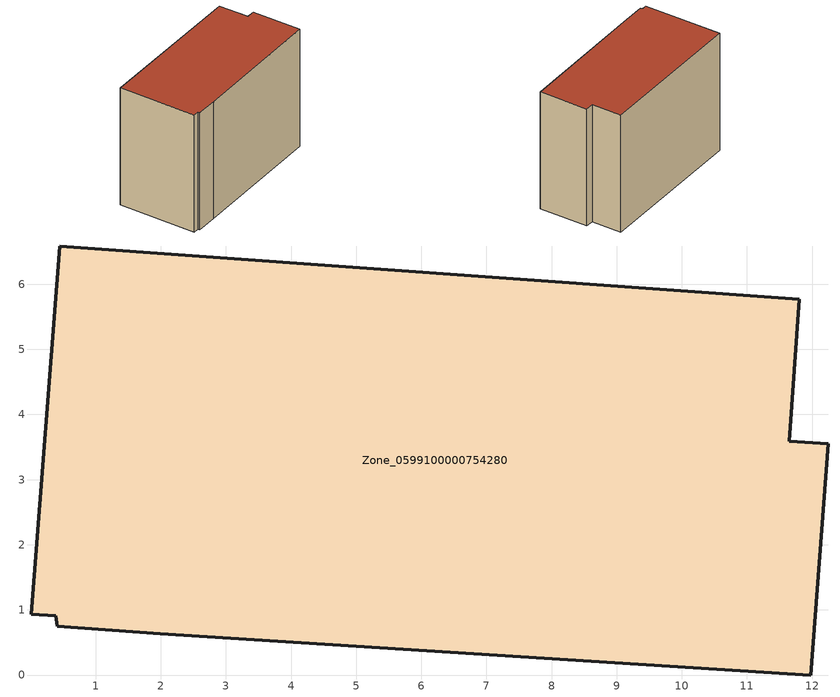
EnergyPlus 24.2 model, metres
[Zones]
Zone_0599100000754280
 floor ground (C_G): 0.39,0.91 0.01,0.93 0.45,6.59 11.8,5.77 11.65,3.59 12.25,3.55 11.98,0 1.99,0.63 0.41,0.75 z0
 wall outside (C_F): 11.65,3.59 11.8,5.77 0.45,6.59 0.01,0.93 0.39,0.91 0.41,0.75 1.99,0.63 11.98,0 12.25,3.55 11.65,3.59 z0:8.91
 roof outside (C_R): 0.01,0.93 0.39,0.91 0.41,0.75 1.99,0.63 11.98,0 12.25,3.55 11.65,3.59 11.8,5.77 0.45,6.59 z8.91
[BUILDING]
Pand.0599100000754280: North Axis=0; Terrain=City; Loads Convergence Tolerance Value=0.04; Temperature Convergence Tolerance Value=0.4; Solar Distribution=FullExterior; Maximum Number of Warmup Days=25; Minimum Number of Warmup Days=1
[Site:Location]
Rotterdam.The.Hague.AP_ZH_NLD Design_Conditions: Latitude=51.96; Longitude=4.45; Time Zone=1; Elevation=-4.5
[SITE:GROUNDTEMPERATURE:BUILDINGSURFACE]
18, 18, 18, 18, 18, 18, 18, 18, 18, 18, 18, 18
[MATERIAL] Thermal Absorptance=0.9; Solar Absorptance=0.7; Visible Absorptance=0.7
Name | Roughness | Thickness | Conductivity | Density | Specific Heat
G.TI.2006-2014 | MediumSmooth | 0.15 | 0.06 | 540 | 1210
F.TI.2006-2014 | Rough | 0.3 | 0.12 | 1920 | 840
R.TI.2006-2014 | MediumRough | 0.2 | 0.08 | 1500 | 1000
[CONSTRUCTION]
C_G: G.TI.2006-2014
C_F: F.TI.2006-2014
C_R: R.TI.2006-2014
[ZONE]
Zone_0599100000754280: Type=1; Multiplier=1; Ceiling Height=Autocalculate; Volume=Autocalculate; Floor Area=autocalculate; Part of Total Floor Area=Yes
[ZONEINFILTRATION:DESIGNFLOWRATE]
Infil_Zone_0599100000754280: Zone or ZoneList or Space or SpaceList=Zone_0599100000754280; Schedule=AlwaysOn; Design Flow Rate Calculation Method=Flow/Area; Flow Rate per Floor Area=0.0015; Constant Term Coefficient=1; Temperature Term Coefficient=0; Velocity Term Coefficient=0; Velocity Squared Term Coefficient=0
[HVACTEMPLATE:ZONE:IDEALLOADSAIRSYSTEM]
Zone_0599100000754280: Maximum Heating Supply Air Temperature=50; Minimum Cooling Supply Air Temperature=13; Maximum Heating Supply Air Humidity Ratio=0.0156; Minimum Cooling Supply Air Humidity Ratio=0.0077; Heating Limit=NoLimit; Cooling Limit=NoLimit; Dehumidification Control Type=ConstantSensibleHeatRatio; Cooling Sensible Heat Ratio=0.7; Dehumidification Setpoint=60; Humidification Control Type=None; Humidification Setpoint=30; Outdoor Air Method=None; Outdoor Air Flow Rate per Person=0.00944; Outdoor Air Flow Rate per Zone Floor Area=0; Outdoor Air Flow Rate per Zone=0; Demand Controlled Ventilation Type=None; Outdoor Air Economizer Type=NoEconomizer; Heat Recovery Type=None; Sensible Heat Recovery Effectiveness=0.7; Latent Heat Recovery Effectiveness=0.65
[ZONECONTROL:THERMOSTAT]
ThermostatControl_Zone_0599100000754280: Zone or ZoneList=Zone_0599100000754280; Control Type Schedule=DualSetpointControlType; Control 1=Thermostat_Zone_0599100000754280; Temperature Difference Between Cutout And Setpoint=0
[THERMOSTATSETPOINT:DUALSETPOINT]
Thermostat_Zone_0599100000754280: Heating Setpoint Temperature Schedule=HeatingSetpoint_Zone_0599100000754280; Cooling Setpoint Temperature Schedule=CoolingSetpoint_Zone_0599100000754280
[SCHEDULE:COMPACT]
HeatingSetpoint_Zone_0599100000754280: Through: 12/31, For: AllDays, Until: 24:00, 21
CoolingSetpoint_Zone_0599100000754280: Through: 12/31, For: AllDays, Until: 24:00, 24
DualSetpointControlType: Through: 12/31, For: AllDays, Until: 24:00, 4
AlwaysOn: Through: 12/31, For: AllDays, Until: 24:00, 1
